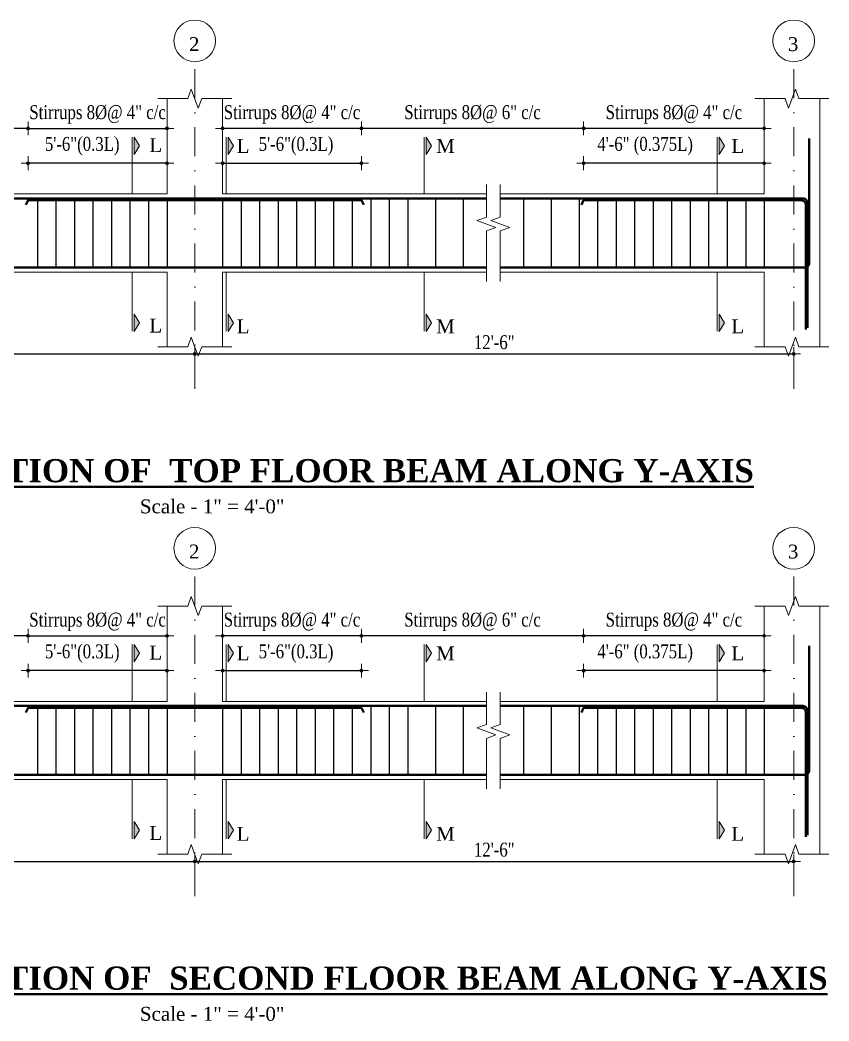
# Model space of a CAD drawing. Header units: feet. Extents: x 28652 to 66086, y -6769 to -640.
# Drawn here: x 56731 to 57080.5, y -1179.9 to -747.6 of the extents above; entities that cross this region are included whole.
import ezdxf

# ---------------------------------------------------------------- set-up
doc = ezdxf.new("R2010")
doc.units = ezdxf.units.FT
doc.header["$LTSCALE"] = 50
doc.header["$MEASUREMENT"] = 0
doc.header["$PDMODE"] = 34
doc.linetypes.add('DASHDOTX2', pattern=[2, 1, -0.5, 0, -0.5])
for name, color, linetype, lineweight in [('DIMENSION', 142, 'Continuous', 13), ('SES-CENTRE', 8, 'DASHDOTX2', 13), ('SES-DIMENSION', 142, 'Continuous', 13), ('SES-HACTH', 8, 'Continuous', 13), ('SES-REBARS', 1, 'Continuous', 40), ('SES-SLAB OUTLINE', 4, 'Continuous', 18), ('SES-TEXT', 3, 'Continuous', 20), ('SES-TitleText', 7, 'Continuous', 40)]:
    doc.layers.add(name, color=color, linetype=linetype, lineweight=lineweight)
doc.layers.add('SES-STIRRUP', color=10, linetype='Continuous')
doc.styles.add('1.8 str', font='times.ttf', dxfattribs={"width": 0.8, "height": 6})
doc.styles.add('SES-ARAIL', font='times.ttf', dxfattribs={"height": 6})
doc.styles.add('SES-Title Text', font='times.ttf', dxfattribs={"height": 10})
doc.dimstyles.new('1.4', dxfattribs={"dimscale": 0, "dimtxt": 6, "dimasz": 0.5, "dimexe": 2, "dimexo": 9, "dimgap": 2, "dimtad": 1, "dimdec": 0, "dimlfac": 0.5, "dimzin": 3, "dimdsep": 46, "dimlunit": 4, "dimtxsty": '1.8 str', "dimblk": 'DIM', "dimcen": 3, "dimdle": 3, "dimse1": 1, "dimse2": 1, "dimclrd": 256, "dimclre": 256, "dimclrt": 7, "dimadec": 1, "dimazin": 2, "dimtfac": 1, "dimtdec": 0, "dimtix": 1, "dimtofl": 0, "dimtmove": 2, "dimatfit": 3, "dimldrblk": 'arrow', "dimfxl": 2, "dimfrac": 2, "dimtolj": 2, "dimtzin": 0, "dimarcsym": 0})

# ---------------------------------------------------------------- blocks, each defined once
blk = doc.blocks.new('DIM')
at = {"layer": 'DIMENSION'}
h = blk.add_hatch(color=256, dxfattribs=at)
h.paths.add_polyline_path([(0, 1.28), (0, 0), (1.28, 0, 0.414214)])
h.paths.add_polyline_path([(1.28, 0), (0, 0), (0, -1.28, 0.414214)])
h.paths.add_polyline_path([(0, 0), (-1.28, 0, 0.414214), (0, -1.28)])
h.paths.add_polyline_path([(0, 1.28, 0.414214), (-1.28, 0), (0, 0)])
for p, q in [((-6, 0), (6, 0)), ((0, 6), (0, -6))]:
    blk.add_line(p, q, dxfattribs=at)
blk.add_circle((0, 0), 1.28, dxfattribs=at)
blk = doc.blocks.new('*D437')
at = {"layer": 'Defpoints', "color": 0, "ltscale": 10, "transparency": 16777216}
for p in [(56734.51, -1028.62), (56734.51, -1044.63), (56794.51, -1049.34)]:
    blk.add_point(p, dxfattribs=at)
at = {"layer": 'SES-DIMENSION', "lineweight": -2, "ltscale": 10, "transparency": 16777216}
blk.add_line((56794.01, -1028.62), (56735.01, -1028.62), dxfattribs=at)
at = {"layer": 'SES-DIMENSION', "lineweight": -2, "ltscale": 10, "transparency": 16777216, "xscale": 0.5, "yscale": 0.5, "zscale": 0.5, "rotation": 180}
blk.add_blockref('DIM', (56734.51, -1028.62), dxfattribs=at)
at = {"layer": 'SES-DIMENSION', "lineweight": -2, "ltscale": 10, "transparency": 16777216, "xscale": 0.5, "yscale": 0.5, "zscale": 0.5}
blk.add_blockref('DIM', (56794.51, -1028.62), dxfattribs=at)
at = {"layer": 'SES-DIMENSION', "color": 7, "ltscale": 10, "transparency": 16777216, "insert": (56757.88, -1021.26), "char_height": 6, "attachment_point": 5, "style": '1.8 str'}
blk.add_mtext('\\A2;5\'-6"(0.3L)', dxfattribs=at)
blk = doc.blocks.new('arrow')
at = {"layer": 'DIMENSION'}
blk.add_lwpolyline([(1.21, 0, 0, 2.1, 0), (-2.29, 0, 0, 0, 0), (1.21, 0, 0, 0, 0)], format="xyseb", dxfattribs=at)
blk = doc.blocks.new('*D438')
at = {"layer": 'Defpoints', "color": 0, "ltscale": 10, "transparency": 16777216}
for p in [(56794.51, -1013.58), (56794.51, -1027.12), (56734.51, -1044.63)]:
    blk.add_point(p, dxfattribs=at)
at = {"layer": 'SES-DIMENSION', "lineweight": -2, "ltscale": 10, "transparency": 16777216}
blk.add_line((56735.01, -1013.58), (56794.01, -1013.58), dxfattribs=at)
at = {"layer": 'SES-DIMENSION', "lineweight": -2, "ltscale": 10, "transparency": 16777216, "xscale": 0.5, "yscale": 0.5, "zscale": 0.5, "rotation": 180}
blk.add_blockref('DIM', (56734.51, -1013.58), dxfattribs=at)
at = {"layer": 'SES-DIMENSION', "lineweight": -2, "ltscale": 10, "transparency": 16777216, "xscale": 0.5, "yscale": 0.5, "zscale": 0.5}
blk.add_blockref('DIM', (56794.51, -1013.58), dxfattribs=at)
at = {"layer": 'SES-DIMENSION', "color": 7, "ltscale": 10, "transparency": 16777216, "insert": (56764.51, -1007.55), "char_height": 6, "attachment_point": 5, "style": '1.8 str'}
blk.add_mtext('\\A2;Stirrups 8%%C@ 4" c/c', dxfattribs=at)
blk = doc.blocks.new('*D439')
at = {"layer": 'Defpoints', "color": 0, "ltscale": 10, "transparency": 16777216}
for p in [(56974.51, -1028.62), (57052.51, -1049.34), (56974.51, -1052.09)]:
    blk.add_point(p, dxfattribs=at)
at = {"layer": 'SES-DIMENSION', "lineweight": -2, "ltscale": 10, "transparency": 16777216}
blk.add_line((57052.01, -1028.62), (56975.01, -1028.62), dxfattribs=at)
at = {"layer": 'SES-DIMENSION', "lineweight": -2, "ltscale": 10, "transparency": 16777216, "xscale": 0.5, "yscale": 0.5, "zscale": 0.5, "rotation": 180}
blk.add_blockref('DIM', (56974.51, -1028.62), dxfattribs=at)
at = {"layer": 'SES-DIMENSION', "lineweight": -2, "ltscale": 10, "transparency": 16777216, "xscale": 0.5, "yscale": 0.5, "zscale": 0.5}
blk.add_blockref('DIM', (57052.51, -1028.62), dxfattribs=at)
at = {"layer": 'SES-DIMENSION', "color": 7, "ltscale": 10, "transparency": 16777216, "insert": (57001.07, -1021.26), "char_height": 6, "attachment_point": 5, "style": '1.8 str'}
blk.add_mtext('\\A2;4\'-6" (0.375L)', dxfattribs=at)
blk = doc.blocks.new('*D440')
at = {"layer": 'Defpoints', "color": 0, "ltscale": 10, "transparency": 16777216}
for p in [(56974.51, -1013.58), (57052.51, -1025.55), (56974.51, -1030.12)]:
    blk.add_point(p, dxfattribs=at)
at = {"layer": 'SES-DIMENSION', "lineweight": -2, "ltscale": 10, "transparency": 16777216}
blk.add_line((57052.01, -1013.58), (56975.01, -1013.58), dxfattribs=at)
at = {"layer": 'SES-DIMENSION', "lineweight": -2, "ltscale": 10, "transparency": 16777216, "xscale": 0.5, "yscale": 0.5, "zscale": 0.5, "rotation": 180}
blk.add_blockref('DIM', (56974.51, -1013.58), dxfattribs=at)
at = {"layer": 'SES-DIMENSION', "lineweight": -2, "ltscale": 10, "transparency": 16777216, "xscale": 0.5, "yscale": 0.5, "zscale": 0.5}
blk.add_blockref('DIM', (57052.51, -1013.58), dxfattribs=at)
at = {"layer": 'SES-DIMENSION', "color": 7, "ltscale": 10, "transparency": 16777216, "insert": (57013.51, -1007.55), "char_height": 6, "attachment_point": 5, "style": '1.8 str'}
blk.add_mtext('\\A2;Stirrups 8%%C@ 4" c/c', dxfattribs=at)
blk = doc.blocks.new('*D441')
at = {"layer": 'Defpoints', "color": 0, "ltscale": 10, "transparency": 16777216}
for p in [(56878.51, -1028.62), (56878.51, -1044.63), (56818.51, -1049.34)]:
    blk.add_point(p, dxfattribs=at)
at = {"layer": 'SES-DIMENSION', "lineweight": -2, "ltscale": 10, "transparency": 16777216}
blk.add_line((56819.01, -1028.62), (56878.01, -1028.62), dxfattribs=at)
at = {"layer": 'SES-DIMENSION', "lineweight": -2, "ltscale": 10, "transparency": 16777216, "xscale": 0.5, "yscale": 0.5, "zscale": 0.5, "rotation": 180}
blk.add_blockref('DIM', (56818.51, -1028.62), dxfattribs=at)
at = {"layer": 'SES-DIMENSION', "lineweight": -2, "ltscale": 10, "transparency": 16777216, "xscale": 0.5, "yscale": 0.5, "zscale": 0.5}
blk.add_blockref('DIM', (56878.51, -1028.62), dxfattribs=at)
at = {"layer": 'SES-DIMENSION', "color": 7, "ltscale": 10, "transparency": 16777216, "insert": (56850.26, -1021.26), "char_height": 6, "attachment_point": 5, "style": '1.8 str'}
blk.add_mtext('\\A2;5\'-6"(0.3L)', dxfattribs=at)
blk = doc.blocks.new('*D442')
at = {"layer": 'Defpoints', "color": 0, "ltscale": 10, "transparency": 16777216}
for p in [(56878.51, -1013.58), (56974.51, -1030.12), (56878.51, -1044.63)]:
    blk.add_point(p, dxfattribs=at)
at = {"layer": 'SES-DIMENSION', "lineweight": -2, "ltscale": 10, "transparency": 16777216}
blk.add_line((56974.01, -1013.58), (56879.01, -1013.58), dxfattribs=at)
at = {"layer": 'SES-DIMENSION', "lineweight": -2, "ltscale": 10, "transparency": 16777216, "xscale": 0.5, "yscale": 0.5, "zscale": 0.5, "rotation": 180}
blk.add_blockref('DIM', (56878.51, -1013.58), dxfattribs=at)
at = {"layer": 'SES-DIMENSION', "lineweight": -2, "ltscale": 10, "transparency": 16777216, "xscale": 0.5, "yscale": 0.5, "zscale": 0.5}
blk.add_blockref('DIM', (56974.51, -1013.58), dxfattribs=at)
at = {"layer": 'SES-DIMENSION', "color": 7, "ltscale": 10, "transparency": 16777216, "insert": (56926.51, -1007.55), "char_height": 6, "attachment_point": 5, "style": '1.8 str'}
blk.add_mtext('\\A2;Stirrups 8%%C@ 6" c/c', dxfattribs=at)
blk = doc.blocks.new('*D443')
at = {"layer": 'Defpoints', "color": 0, "ltscale": 10, "transparency": 16777216}
for p in [(56818.51, -1013.58), (56818.51, -1027.12), (56878.51, -1044.63)]:
    blk.add_point(p, dxfattribs=at)
at = {"layer": 'SES-DIMENSION', "lineweight": -2, "ltscale": 10, "transparency": 16777216}
blk.add_line((56878.01, -1013.58), (56819.01, -1013.58), dxfattribs=at)
at = {"layer": 'SES-DIMENSION', "lineweight": -2, "ltscale": 10, "transparency": 16777216, "xscale": 0.5, "yscale": 0.5, "zscale": 0.5, "rotation": 180}
blk.add_blockref('DIM', (56818.51, -1013.58), dxfattribs=at)
at = {"layer": 'SES-DIMENSION', "lineweight": -2, "ltscale": 10, "transparency": 16777216, "xscale": 0.5, "yscale": 0.5, "zscale": 0.5}
blk.add_blockref('DIM', (56878.51, -1013.58), dxfattribs=at)
at = {"layer": 'SES-DIMENSION', "color": 7, "ltscale": 10, "transparency": 16777216, "insert": (56848.51, -1007.55), "char_height": 6, "attachment_point": 5, "style": '1.8 str'}
blk.add_mtext('\\A2;Stirrups 8%%C@ 4" c/c', dxfattribs=at)
blk = doc.blocks.new('*D445')
at = {"layer": 'Defpoints', "color": 0, "ltscale": 10, "transparency": 16777216}
for p in [(56806.51, -1111.02), (57065.27, -1111.02), (57065.27, -1111.02)]:
    blk.add_point(p, dxfattribs=at)
at = {"layer": 'SES-DIMENSION', "lineweight": -2, "ltscale": 10, "transparency": 16777216}
blk.add_line((56807.01, -1111.02), (57064.77, -1111.02), dxfattribs=at)
at = {"layer": 'SES-DIMENSION', "lineweight": -2, "ltscale": 10, "transparency": 16777216, "xscale": 0.5, "yscale": 0.5, "zscale": 0.5, "rotation": 180}
blk.add_blockref('DIM', (56806.51, -1111.02), dxfattribs=at)
at = {"layer": 'SES-DIMENSION', "lineweight": -2, "ltscale": 10, "transparency": 16777216, "xscale": 0.5, "yscale": 0.5, "zscale": 0.5}
blk.add_blockref('DIM', (57065.27, -1111.02), dxfattribs=at)
at = {"layer": 'SES-DIMENSION', "color": 7, "ltscale": 10, "transparency": 16777216, "insert": (56935.89, -1105.97), "char_height": 6, "attachment_point": 5, "style": '1.8 str'}
blk.add_mtext('\\A2;12\'-6"', dxfattribs=at)
blk = doc.blocks.new('*D446')
at = {"layer": 'Defpoints', "color": 0, "ltscale": 10, "transparency": 16777216}
for p in [(56638.51, -1013.58), (56734.51, -1031.62), (56638.51, -1052.09)]:
    blk.add_point(p, dxfattribs=at)
at = {"layer": 'SES-DIMENSION', "lineweight": -2, "ltscale": 10, "transparency": 16777216}
blk.add_line((56734.01, -1013.58), (56639.01, -1013.58), dxfattribs=at)
at = {"layer": 'SES-DIMENSION', "lineweight": -2, "ltscale": 10, "transparency": 16777216, "xscale": 0.5, "yscale": 0.5, "zscale": 0.5, "rotation": 180}
blk.add_blockref('DIM', (56638.51, -1013.58), dxfattribs=at)
at = {"layer": 'SES-DIMENSION', "lineweight": -2, "ltscale": 10, "transparency": 16777216, "xscale": 0.5, "yscale": 0.5, "zscale": 0.5}
blk.add_blockref('DIM', (56734.51, -1013.58), dxfattribs=at)
at = {"layer": 'SES-DIMENSION', "color": 7, "ltscale": 10, "transparency": 16777216, "insert": (56686.51, -1007.55), "char_height": 6, "attachment_point": 5, "style": '1.8 str'}
blk.add_mtext('\\A2;Stirrups 8%%C@ 6" c/c', dxfattribs=at)
blk = doc.blocks.new('*D447')
at = {"layer": 'Defpoints', "color": 0, "ltscale": 10, "transparency": 16777216}
for p in [(56548.51, -1111.02), (56806.51, -1109.91), (56806.51, -1111.02)]:
    blk.add_point(p, dxfattribs=at)
at = {"layer": 'SES-DIMENSION', "lineweight": -2, "ltscale": 10, "transparency": 16777216}
blk.add_line((56549.01, -1111.02), (56806.01, -1111.02), dxfattribs=at)
at = {"layer": 'SES-DIMENSION', "lineweight": -2, "ltscale": 10, "transparency": 16777216, "xscale": 0.5, "yscale": 0.5, "zscale": 0.5, "rotation": 180}
blk.add_blockref('DIM', (56548.51, -1111.02), dxfattribs=at)
at = {"layer": 'SES-DIMENSION', "lineweight": -2, "ltscale": 10, "transparency": 16777216, "xscale": 0.5, "yscale": 0.5, "zscale": 0.5}
blk.add_blockref('DIM', (56806.51, -1111.02), dxfattribs=at)
at = {"layer": 'SES-DIMENSION', "color": 7, "ltscale": 10, "transparency": 16777216, "insert": (56677.51, -1105.96), "char_height": 6, "attachment_point": 5, "style": '1.8 str'}
blk.add_mtext('\\A2;12\'-9"', dxfattribs=at)
blk = doc.blocks.new('*D454')
at = {"layer": 'Defpoints', "color": 0, "ltscale": 10, "transparency": 16777216}
for p in [(56734.51, -809.44), (56734.51, -825.45), (56794.51, -830.15)]:
    blk.add_point(p, dxfattribs=at)
at = {"layer": 'SES-DIMENSION', "lineweight": -2, "ltscale": 10, "transparency": 16777216}
blk.add_line((56794.01, -809.44), (56735.01, -809.44), dxfattribs=at)
at = {"layer": 'SES-DIMENSION', "lineweight": -2, "ltscale": 10, "transparency": 16777216, "xscale": 0.5, "yscale": 0.5, "zscale": 0.5, "rotation": 180}
blk.add_blockref('DIM', (56734.51, -809.44), dxfattribs=at)
at = {"layer": 'SES-DIMENSION', "lineweight": -2, "ltscale": 10, "transparency": 16777216, "xscale": 0.5, "yscale": 0.5, "zscale": 0.5}
blk.add_blockref('DIM', (56794.51, -809.44), dxfattribs=at)
at = {"layer": 'SES-DIMENSION', "color": 7, "ltscale": 10, "transparency": 16777216, "insert": (56757.88, -802.07), "char_height": 6, "attachment_point": 5, "style": '1.8 str'}
blk.add_mtext('\\A2;5\'-6"(0.3L)', dxfattribs=at)
blk = doc.blocks.new('*D455')
at = {"layer": 'Defpoints', "color": 0, "ltscale": 10, "transparency": 16777216}
for p in [(56794.51, -794.39), (56794.51, -807.94), (56734.51, -825.45)]:
    blk.add_point(p, dxfattribs=at)
at = {"layer": 'SES-DIMENSION', "lineweight": -2, "ltscale": 10, "transparency": 16777216}
blk.add_line((56735.01, -794.39), (56794.01, -794.39), dxfattribs=at)
at = {"layer": 'SES-DIMENSION', "lineweight": -2, "ltscale": 10, "transparency": 16777216, "xscale": 0.5, "yscale": 0.5, "zscale": 0.5, "rotation": 180}
blk.add_blockref('DIM', (56734.51, -794.39), dxfattribs=at)
at = {"layer": 'SES-DIMENSION', "lineweight": -2, "ltscale": 10, "transparency": 16777216, "xscale": 0.5, "yscale": 0.5, "zscale": 0.5}
blk.add_blockref('DIM', (56794.51, -794.39), dxfattribs=at)
at = {"layer": 'SES-DIMENSION', "color": 7, "ltscale": 10, "transparency": 16777216, "insert": (56764.51, -788.36), "char_height": 6, "attachment_point": 5, "style": '1.8 str'}
blk.add_mtext('\\A2;Stirrups 8%%C@ 4" c/c', dxfattribs=at)
blk = doc.blocks.new('*D456')
at = {"layer": 'Defpoints', "color": 0, "ltscale": 10, "transparency": 16777216}
for p in [(56974.51, -809.44), (56974.51, -832.9), (57052.51, -830.15)]:
    blk.add_point(p, dxfattribs=at)
at = {"layer": 'SES-DIMENSION', "lineweight": -2, "ltscale": 10, "transparency": 16777216}
blk.add_line((57052.01, -809.44), (56975.01, -809.44), dxfattribs=at)
at = {"layer": 'SES-DIMENSION', "lineweight": -2, "ltscale": 10, "transparency": 16777216, "xscale": 0.5, "yscale": 0.5, "zscale": 0.5, "rotation": 180}
blk.add_blockref('DIM', (56974.51, -809.44), dxfattribs=at)
at = {"layer": 'SES-DIMENSION', "lineweight": -2, "ltscale": 10, "transparency": 16777216, "xscale": 0.5, "yscale": 0.5, "zscale": 0.5}
blk.add_blockref('DIM', (57052.51, -809.44), dxfattribs=at)
at = {"layer": 'SES-DIMENSION', "color": 7, "ltscale": 10, "transparency": 16777216, "insert": (57001.07, -802.07), "char_height": 6, "attachment_point": 5, "style": '1.8 str'}
blk.add_mtext('\\A2;4\'-6" (0.375L)', dxfattribs=at)
blk = doc.blocks.new('*D457')
at = {"layer": 'Defpoints', "color": 0, "ltscale": 10, "transparency": 16777216}
for p in [(56974.51, -794.39), (57052.51, -806.37), (56974.51, -810.94)]:
    blk.add_point(p, dxfattribs=at)
at = {"layer": 'SES-DIMENSION', "lineweight": -2, "ltscale": 10, "transparency": 16777216}
blk.add_line((57052.01, -794.39), (56975.01, -794.39), dxfattribs=at)
at = {"layer": 'SES-DIMENSION', "lineweight": -2, "ltscale": 10, "transparency": 16777216, "xscale": 0.5, "yscale": 0.5, "zscale": 0.5, "rotation": 180}
blk.add_blockref('DIM', (56974.51, -794.39), dxfattribs=at)
at = {"layer": 'SES-DIMENSION', "lineweight": -2, "ltscale": 10, "transparency": 16777216, "xscale": 0.5, "yscale": 0.5, "zscale": 0.5}
blk.add_blockref('DIM', (57052.51, -794.39), dxfattribs=at)
at = {"layer": 'SES-DIMENSION', "color": 7, "ltscale": 10, "transparency": 16777216, "insert": (57013.51, -788.36), "char_height": 6, "attachment_point": 5, "style": '1.8 str'}
blk.add_mtext('\\A2;Stirrups 8%%C@ 4" c/c', dxfattribs=at)
blk = doc.blocks.new('*D458')
at = {"layer": 'Defpoints', "color": 0, "ltscale": 10, "transparency": 16777216}
for p in [(56878.51, -809.44), (56878.51, -825.45), (56818.51, -830.15)]:
    blk.add_point(p, dxfattribs=at)
at = {"layer": 'SES-DIMENSION', "lineweight": -2, "ltscale": 10, "transparency": 16777216}
blk.add_line((56819.01, -809.44), (56878.01, -809.44), dxfattribs=at)
at = {"layer": 'SES-DIMENSION', "lineweight": -2, "ltscale": 10, "transparency": 16777216, "xscale": 0.5, "yscale": 0.5, "zscale": 0.5, "rotation": 180}
blk.add_blockref('DIM', (56818.51, -809.44), dxfattribs=at)
at = {"layer": 'SES-DIMENSION', "lineweight": -2, "ltscale": 10, "transparency": 16777216, "xscale": 0.5, "yscale": 0.5, "zscale": 0.5}
blk.add_blockref('DIM', (56878.51, -809.44), dxfattribs=at)
at = {"layer": 'SES-DIMENSION', "color": 7, "ltscale": 10, "transparency": 16777216, "insert": (56850.26, -802.07), "char_height": 6, "attachment_point": 5, "style": '1.8 str'}
blk.add_mtext('\\A2;5\'-6"(0.3L)', dxfattribs=at)
blk = doc.blocks.new('*D459')
at = {"layer": 'Defpoints', "color": 0, "ltscale": 10, "transparency": 16777216}
for p in [(56878.51, -794.39), (56974.51, -810.94), (56878.51, -825.45)]:
    blk.add_point(p, dxfattribs=at)
at = {"layer": 'SES-DIMENSION', "lineweight": -2, "ltscale": 10, "transparency": 16777216}
blk.add_line((56974.01, -794.39), (56879.01, -794.39), dxfattribs=at)
at = {"layer": 'SES-DIMENSION', "lineweight": -2, "ltscale": 10, "transparency": 16777216, "xscale": 0.5, "yscale": 0.5, "zscale": 0.5, "rotation": 180}
blk.add_blockref('DIM', (56878.51, -794.39), dxfattribs=at)
at = {"layer": 'SES-DIMENSION', "lineweight": -2, "ltscale": 10, "transparency": 16777216, "xscale": 0.5, "yscale": 0.5, "zscale": 0.5}
blk.add_blockref('DIM', (56974.51, -794.39), dxfattribs=at)
at = {"layer": 'SES-DIMENSION', "color": 7, "ltscale": 10, "transparency": 16777216, "insert": (56926.51, -788.36), "char_height": 6, "attachment_point": 5, "style": '1.8 str'}
blk.add_mtext('\\A2;Stirrups 8%%C@ 6" c/c', dxfattribs=at)
blk = doc.blocks.new('*D460')
at = {"layer": 'Defpoints', "color": 0, "ltscale": 10, "transparency": 16777216}
for p in [(56818.51, -794.39), (56818.51, -807.94), (56878.51, -825.45)]:
    blk.add_point(p, dxfattribs=at)
at = {"layer": 'SES-DIMENSION', "lineweight": -2, "ltscale": 10, "transparency": 16777216}
blk.add_line((56878.01, -794.39), (56819.01, -794.39), dxfattribs=at)
at = {"layer": 'SES-DIMENSION', "lineweight": -2, "ltscale": 10, "transparency": 16777216, "xscale": 0.5, "yscale": 0.5, "zscale": 0.5, "rotation": 180}
blk.add_blockref('DIM', (56818.51, -794.39), dxfattribs=at)
at = {"layer": 'SES-DIMENSION', "lineweight": -2, "ltscale": 10, "transparency": 16777216, "xscale": 0.5, "yscale": 0.5, "zscale": 0.5}
blk.add_blockref('DIM', (56878.51, -794.39), dxfattribs=at)
at = {"layer": 'SES-DIMENSION', "color": 7, "ltscale": 10, "transparency": 16777216, "insert": (56848.51, -788.36), "char_height": 6, "attachment_point": 5, "style": '1.8 str'}
blk.add_mtext('\\A2;Stirrups 8%%C@ 4" c/c', dxfattribs=at)
blk = doc.blocks.new('*D462')
at = {"layer": 'Defpoints', "color": 0, "ltscale": 10, "transparency": 16777216}
for p in [(56806.51, -891.83), (57065.27, -891.83), (57065.27, -891.83)]:
    blk.add_point(p, dxfattribs=at)
at = {"layer": 'SES-DIMENSION', "lineweight": -2, "ltscale": 10, "transparency": 16777216}
blk.add_line((56807.01, -891.83), (57064.77, -891.83), dxfattribs=at)
at = {"layer": 'SES-DIMENSION', "lineweight": -2, "ltscale": 10, "transparency": 16777216, "xscale": 0.5, "yscale": 0.5, "zscale": 0.5, "rotation": 180}
blk.add_blockref('DIM', (56806.51, -891.83), dxfattribs=at)
at = {"layer": 'SES-DIMENSION', "lineweight": -2, "ltscale": 10, "transparency": 16777216, "xscale": 0.5, "yscale": 0.5, "zscale": 0.5}
blk.add_blockref('DIM', (57065.27, -891.83), dxfattribs=at)
at = {"layer": 'SES-DIMENSION', "color": 7, "ltscale": 10, "transparency": 16777216, "insert": (56935.89, -886.78), "char_height": 6, "attachment_point": 5, "style": '1.8 str'}
blk.add_mtext('\\A2;12\'-6"', dxfattribs=at)
blk = doc.blocks.new('*D463')
at = {"layer": 'Defpoints', "color": 0, "ltscale": 10, "transparency": 16777216}
for p in [(56638.51, -794.39), (56734.51, -812.44), (56638.51, -832.9)]:
    blk.add_point(p, dxfattribs=at)
at = {"layer": 'SES-DIMENSION', "lineweight": -2, "ltscale": 10, "transparency": 16777216}
blk.add_line((56734.01, -794.39), (56639.01, -794.39), dxfattribs=at)
at = {"layer": 'SES-DIMENSION', "lineweight": -2, "ltscale": 10, "transparency": 16777216, "xscale": 0.5, "yscale": 0.5, "zscale": 0.5, "rotation": 180}
blk.add_blockref('DIM', (56638.51, -794.39), dxfattribs=at)
at = {"layer": 'SES-DIMENSION', "lineweight": -2, "ltscale": 10, "transparency": 16777216, "xscale": 0.5, "yscale": 0.5, "zscale": 0.5}
blk.add_blockref('DIM', (56734.51, -794.39), dxfattribs=at)
at = {"layer": 'SES-DIMENSION', "color": 7, "ltscale": 10, "transparency": 16777216, "insert": (56686.51, -788.36), "char_height": 6, "attachment_point": 5, "style": '1.8 str'}
blk.add_mtext('\\A2;Stirrups 8%%C@ 6" c/c', dxfattribs=at)
blk = doc.blocks.new('*D464')
at = {"layer": 'Defpoints', "color": 0, "ltscale": 10, "transparency": 16777216}
for p in [(56548.51, -891.83), (56806.51, -890.73), (56806.51, -891.83)]:
    blk.add_point(p, dxfattribs=at)
at = {"layer": 'SES-DIMENSION', "lineweight": -2, "ltscale": 10, "transparency": 16777216}
blk.add_line((56549.01, -891.83), (56806.01, -891.83), dxfattribs=at)
at = {"layer": 'SES-DIMENSION', "lineweight": -2, "ltscale": 10, "transparency": 16777216, "xscale": 0.5, "yscale": 0.5, "zscale": 0.5, "rotation": 180}
blk.add_blockref('DIM', (56548.51, -891.83), dxfattribs=at)
at = {"layer": 'SES-DIMENSION', "lineweight": -2, "ltscale": 10, "transparency": 16777216, "xscale": 0.5, "yscale": 0.5, "zscale": 0.5}
blk.add_blockref('DIM', (56806.51, -891.83), dxfattribs=at)
at = {"layer": 'SES-DIMENSION', "color": 7, "ltscale": 10, "transparency": 16777216, "insert": (56677.51, -886.77), "char_height": 6, "attachment_point": 5, "style": '1.8 str'}
blk.add_mtext('\\A2;12\'-9"', dxfattribs=at)

msp = doc.modelspace()

# ---------------------------------------------------------------- hatches: boundary and pattern name
at = {"layer": 'SES-HACTH', "ltscale": 10}
for points in [[(56780.3, -798.15), (56780.3, -805.66), (56782.61, -801.9)], [(56820.97, -798.15), (56820.97, -805.66), (56823.28, -801.9)], [(56906.49, -798.15), (56906.49, -805.66), (56908.8, -801.9)], [(57033.01, -798.15), (57033.01, -805.66), (57035.32, -801.9)], [(56780.3, -882.1), (56780.3, -874.59), (56782.61, -878.35)], [(56820.97, -882.1), (56820.97, -874.59), (56823.28, -878.35)], [(56906.49, -882.1), (56906.49, -874.59), (56908.8, -878.35)], [(57033.01, -882.1), (57033.01, -874.59), (57035.32, -878.35)], [(56780.3, -1017.34), (56780.3, -1024.84), (56782.61, -1021.09)], [(56820.97, -1017.34), (56820.97, -1024.84), (56823.28, -1021.09)], [(56906.49, -1017.34), (56906.49, -1024.84), (56908.8, -1021.09)], [(57033.01, -1017.34), (57033.01, -1024.84), (57035.32, -1021.09)], [(56780.3, -1101.28), (56780.3, -1093.78), (56782.61, -1097.53)], [(56820.97, -1101.28), (56820.97, -1093.78), (56823.28, -1097.53)], [(56906.49, -1101.28), (56906.49, -1093.78), (56908.8, -1097.53)], [(57033.01, -1101.28), (57033.01, -1093.78), (57035.32, -1097.53)]]:
    msp.add_hatch(color=256, dxfattribs=at).paths.add_polyline_path(points)

# ---------------------------------------------------------------- linework, layer by layer
at = {"layer": 'SES-CENTRE', "ltscale": 0.25}
for p, q in [((56806.51, -906.83), (56806.51, -765.59)), ((57065.27, -906.83), (57065.27, -765.59)), ((56806.51, -1126.01), (56806.51, -984.77)), ((57065.27, -1126.01), (57065.27, -984.77))]:
    msp.add_line(p, q, dxfattribs=at)
at = {"layer": 'SES-DIMENSION', "ltscale": 10}
for p, q in [((56779.45, -822.7), (56779.45, -798.2)), ((56820.11, -822.7), (56820.11, -798.2)), ((56905.64, -822.7), (56905.64, -798.2)), ((57032.15, -822.7), (57032.15, -798.2)), ((56779.45, -882.05), (56779.45, -856.5)), ((56820.11, -882.05), (56820.11, -856.5)), ((56905.64, -882.05), (56905.64, -856.5)), ((57032.15, -882.05), (57032.15, -856.5)), ((56779.45, -1041.88), (56779.45, -1017.39)), ((56820.11, -1041.88), (56820.11, -1017.39)), ((56905.64, -1041.88), (56905.64, -1017.39)), ((57032.15, -1041.88), (57032.15, -1017.39)), ((56779.45, -1101.23), (56779.45, -1075.69)), ((56820.11, -1101.23), (56820.11, -1075.69)), ((56905.64, -1101.23), (56905.64, -1075.69)), ((57032.15, -1101.23), (57032.15, -1075.69))]:
    msp.add_line(p, q, dxfattribs=at)
for points in [[(56780.3, -805.66), (56780.3, -798.15), (56782.61, -801.9), (56780.3, -805.66)], [(56820.97, -805.66), (56820.97, -798.15), (56823.28, -801.9), (56820.97, -805.66)], [(56906.49, -805.66), (56906.49, -798.15), (56908.8, -801.9), (56906.49, -805.66)], [(57033.01, -805.66), (57033.01, -798.15), (57035.32, -801.9), (57033.01, -805.66)], [(56780.3, -1024.84), (56780.3, -1017.34), (56782.61, -1021.09), (56780.3, -1024.84)], [(56820.97, -1024.84), (56820.97, -1017.34), (56823.28, -1021.09), (56820.97, -1024.84)], [(56906.49, -1024.84), (56906.49, -1017.34), (56908.8, -1021.09), (56906.49, -1024.84)], [(57033.01, -1024.84), (57033.01, -1017.34), (57035.32, -1021.09), (57033.01, -1024.84)]]:
    msp.add_lwpolyline(points, dxfattribs=at)
at = {"layer": 'SES-DIMENSION', "linetype": 'Continuous', "ltscale": 10}
for centre in [(56806.51, -756.59), (57065.27, -756.59), (56806.51, -975.77), (57065.27, -975.77)]:
    msp.add_circle(centre, 9, dxfattribs=at)
at = {"layer": 'SES-REBARS', "ltscale": 10}
for p, q in [((56932.51, -824.7), (56680.51, -824.7)), ((56932.51, -854.5), (56680.51, -854.5)), ((56932.51, -1043.88), (56680.51, -1043.88)), ((56932.51, -1073.69), (56680.51, -1073.69))]:
    msp.add_line(p, q, dxfattribs=at)
for points in [[(57052.51, -854.5), (57069.99, -854.5, 0.414214), (57072.01, -852.49), (57072.01, -798.7)], [(57071.26, -880.5), (57071.26, -826.72, 0.414214), (57069.24, -824.7), (57052.51, -824.7)], [(57070.51, -881.25), (57070.51, -827.47, 0.414214), (57068.49, -825.45), (57052.51, -825.45)], [(57052.51, -1073.69), (57069.99, -1073.69, 0.414214), (57072.01, -1071.67), (57072.01, -1017.88)], [(57071.26, -1099.69), (57071.26, -1045.9, 0.414214), (57069.24, -1043.88), (57052.51, -1043.88)], [(57070.51, -1100.44), (57070.51, -1046.65, 0.414214), (57068.49, -1044.63), (57052.51, -1044.63)]]:
    msp.add_lwpolyline(points, format="xyb", dxfattribs=at)
for points in [[(56733.46, -827.45), (56734.51, -825.45), (56806.51, -825.45)], [(56879.55, -827.45), (56878.51, -825.45), (56806.51, -825.45)], [(57069.24, -824.7), (56938.51, -824.7)], [(57068.49, -825.45), (56974.51, -825.45), (56973.55, -827.45)], [(56938.51, -854.5), (57070.51, -854.5)], [(56733.46, -1046.63), (56734.51, -1044.63), (56806.51, -1044.63)], [(56879.55, -1046.63), (56878.51, -1044.63), (56806.51, -1044.63)], [(57069.24, -1043.88), (56938.51, -1043.88)], [(57068.49, -1044.63), (56974.51, -1044.63), (56973.55, -1046.63)], [(56938.51, -1073.69), (57070.51, -1073.69)]]:
    msp.add_lwpolyline(points, dxfattribs=at)
at = {"layer": 'SES-SLAB OUTLINE', "ltscale": 10}
for p, q in [((56794.51, -822.7), (56794.51, -781.54)), ((56818.51, -822.7), (56818.51, -781.54)), ((57052.51, -822.7), (57052.51, -781.54)), ((57076.51, -888.7), (57076.51, -781.54)), ((56680.51, -822.7), (56794.51, -822.7)), ((56932.51, -822.7), (56818.51, -822.7)), ((57052.51, -822.7), (56938.51, -822.7)), ((56680.51, -856.5), (56794.51, -856.5)), ((56794.51, -888.7), (56794.51, -856.5)), ((56932.51, -856.5), (56818.51, -856.5)), ((56818.51, -888.7), (56818.51, -856.5)), ((57052.51, -856.5), (56938.51, -856.5)), ((57052.51, -888.7), (57052.51, -856.5)), ((56794.51, -1041.88), (56794.51, -1000.72)), ((56818.51, -1041.88), (56818.51, -1000.72)), ((57052.51, -1041.88), (57052.51, -1000.72)), ((57076.51, -1107.88), (57076.51, -1000.72)), ((56680.51, -1041.88), (56794.51, -1041.88)), ((56932.51, -1041.88), (56818.51, -1041.88)), ((57052.51, -1041.88), (56938.51, -1041.88)), ((56680.51, -1075.69), (56794.51, -1075.69)), ((56794.51, -1107.88), (56794.51, -1075.69)), ((56932.51, -1075.69), (56818.51, -1075.69)), ((56818.51, -1107.88), (56818.51, -1075.69)), ((57052.51, -1075.69), (56938.51, -1075.69)), ((57052.51, -1107.88), (57052.51, -1075.69))]:
    msp.add_line(p, q, dxfattribs=at)
at = {"layer": 'SES-SLAB OUTLINE', "linetype": 'Continuous', "ltscale": 10}
for points in [[(56822.51, -781.54), (56809.51, -781.54), (56808.01, -785.66), (56805.01, -777.41), (56803.51, -781.54), (56790.51, -781.54)], [(57048.51, -781.54), (57061.51, -781.54), (57063.01, -785.66), (57066.01, -777.41), (57067.51, -781.54), (57080.51, -781.54)], [(56932.51, -818.7), (56932.51, -832.7), (56928.38, -834.2), (56936.63, -837.2), (56932.51, -838.7), (56932.51, -860.5)], [(56938.51, -818.7), (56938.51, -832.7), (56934.38, -834.2), (56942.63, -837.2), (56938.51, -838.7), (56938.51, -860.5)], [(56822.51, -888.7), (56809.51, -888.7), (56808.01, -892.82), (56805.01, -884.57), (56803.51, -888.7), (56790.51, -888.7)], [(57048.51, -888.7), (57061.51, -888.7), (57063.01, -892.82), (57066.01, -884.57), (57067.51, -888.7), (57080.51, -888.7)], [(56822.51, -1000.72), (56809.51, -1000.72), (56808.01, -1004.84), (56805.01, -996.6), (56803.51, -1000.72), (56790.51, -1000.72)], [(57048.51, -1000.72), (57061.51, -1000.72), (57063.01, -1004.84), (57066.01, -996.6), (57067.51, -1000.72), (57080.51, -1000.72)], [(56932.51, -1037.88), (56932.51, -1051.88), (56928.38, -1053.38), (56936.63, -1056.38), (56932.51, -1057.88), (56932.51, -1079.69)], [(56938.51, -1037.88), (56938.51, -1051.88), (56934.38, -1053.38), (56942.63, -1056.38), (56938.51, -1057.88), (56938.51, -1079.69)], [(56822.51, -1107.88), (56809.51, -1107.88), (56808.01, -1112), (56805.01, -1103.76), (56803.51, -1107.88), (56790.51, -1107.88)], [(57048.51, -1107.88), (57061.51, -1107.88), (57063.01, -1112), (57066.01, -1103.76), (57067.51, -1107.88), (57080.51, -1107.88)]]:
    msp.add_lwpolyline(points, dxfattribs=at)
at = {"layer": 'SES-STIRRUP'}
for p, q in [((56738.51, -824.3), (56738.51, -854.9)), ((56746.51, -824.3), (56746.51, -854.9)), ((56754.51, -824.3), (56754.51, -854.9)), ((56762.51, -824.3), (56762.51, -854.9)), ((56770.51, -824.3), (56770.51, -854.9)), ((56778.51, -824.3), (56778.51, -854.9)), ((56786.51, -824.3), (56786.51, -854.9)), ((56794.51, -824.3), (56794.51, -854.9)), ((56818.51, -824.3), (56818.51, -854.9)), ((56826.51, -824.3), (56826.51, -854.9)), ((56834.51, -824.3), (56834.51, -854.9)), ((56842.51, -824.3), (56842.51, -854.9)), ((56850.51, -824.3), (56850.51, -854.9)), ((56858.51, -824.3), (56858.51, -854.9)), ((56866.51, -824.3), (56866.51, -854.9)), ((56874.51, -824.3), (56874.51, -854.9)), ((56882.51, -824.3), (56882.51, -854.9)), ((56890.51, -824.3), (56890.51, -854.9)), ((56898.51, -824.3), (56898.51, -854.9)), ((56910.51, -824.3), (56910.51, -854.9)), ((56922.51, -824.3), (56922.51, -854.9)), ((56948.51, -824.3), (56948.51, -854.9)), ((56960.51, -824.3), (56960.51, -854.9)), ((56972.51, -824.3), (56972.51, -854.9)), ((56980.51, -824.3), (56980.51, -854.9)), ((56988.51, -824.3), (56988.51, -854.9)), ((56996.51, -824.3), (56996.51, -854.9)), ((57004.51, -824.3), (57004.51, -854.9)), ((57012.51, -824.3), (57012.51, -854.9)), ((57020.51, -824.3), (57020.51, -854.9)), ((57028.51, -824.3), (57028.51, -854.9)), ((57036.51, -824.3), (57036.51, -854.9)), ((57044.51, -824.3), (57044.51, -854.9)), ((57052.51, -824.3), (57052.51, -854.9)), ((56738.51, -1043.48), (56738.51, -1074.09)), ((56746.51, -1043.48), (56746.51, -1074.09)), ((56754.51, -1043.48), (56754.51, -1074.09)), ((56762.51, -1043.48), (56762.51, -1074.09)), ((56770.51, -1043.48), (56770.51, -1074.09)), ((56778.51, -1043.48), (56778.51, -1074.09)), ((56786.51, -1043.48), (56786.51, -1074.09)), ((56794.51, -1043.48), (56794.51, -1074.09)), ((56818.51, -1043.48), (56818.51, -1074.09)), ((56826.51, -1043.48), (56826.51, -1074.09)), ((56834.51, -1043.48), (56834.51, -1074.09)), ((56842.51, -1043.48), (56842.51, -1074.09)), ((56850.51, -1043.48), (56850.51, -1074.09)), ((56858.51, -1043.48), (56858.51, -1074.09)), ((56866.51, -1043.48), (56866.51, -1074.09)), ((56874.51, -1043.48), (56874.51, -1074.09)), ((56882.51, -1043.48), (56882.51, -1074.09)), ((56890.51, -1043.48), (56890.51, -1074.09)), ((56898.51, -1043.48), (56898.51, -1074.09)), ((56910.51, -1043.48), (56910.51, -1074.09)), ((56922.51, -1043.48), (56922.51, -1074.09)), ((56948.51, -1043.48), (56948.51, -1074.09)), ((56960.51, -1043.48), (56960.51, -1074.09)), ((56972.51, -1043.48), (56972.51, -1074.09)), ((56980.51, -1043.48), (56980.51, -1074.09)), ((56988.51, -1043.48), (56988.51, -1074.09)), ((56996.51, -1043.48), (56996.51, -1074.09)), ((57004.51, -1043.48), (57004.51, -1074.09)), ((57012.51, -1043.48), (57012.51, -1074.09)), ((57020.51, -1043.48), (57020.51, -1074.09)), ((57028.51, -1043.48), (57028.51, -1074.09)), ((57036.51, -1043.48), (57036.51, -1074.09)), ((57044.51, -1043.48), (57044.51, -1074.09)), ((57052.51, -1043.48), (57052.51, -1074.09))]:
    msp.add_line(p, q, dxfattribs=at)
at = {"layer": 'SES-TEXT', "ltscale": 10}
for points in [[(56780.3, -874.59), (56780.3, -882.1), (56782.61, -878.35), (56780.3, -874.59)], [(56820.97, -874.59), (56820.97, -882.1), (56823.28, -878.35), (56820.97, -874.59)], [(56906.49, -874.59), (56906.49, -882.1), (56908.8, -878.35), (56906.49, -874.59)], [(57033.01, -874.59), (57033.01, -882.1), (57035.32, -878.35), (57033.01, -874.59)], [(56780.3, -1093.78), (56780.3, -1101.28), (56782.61, -1097.53), (56780.3, -1093.78)], [(56820.97, -1093.78), (56820.97, -1101.28), (56823.28, -1097.53), (56820.97, -1093.78)], [(56906.49, -1093.78), (56906.49, -1101.28), (56908.8, -1097.53), (56906.49, -1093.78)], [(57033.01, -1093.78), (57033.01, -1101.28), (57035.32, -1097.53), (57033.01, -1093.78)]]:
    msp.add_lwpolyline(points, dxfattribs=at)

# ---------------------------------------------------------------- texts
at = {"layer": 'SES-TEXT', "style": 'SES-ARAIL'}
for s, p in [('2', (56803.98, -760.99)), ('3', (57062.75, -760.99)), ('2', (56803.98, -980.17)), ('3', (57062.75, -980.17))]:
    msp.add_text(s, height=6, dxfattribs=at).set_placement(p)
at = {"layer": 'SES-TEXT', "ltscale": 10, "style": 'SES-ARAIL'}
for s, p in [('L', (56786.9, -804.63)), ('L', (56824.62, -804.99)), ('M', (56910.8, -804.99)), ('L', (57038.34, -804.99)), ('L', (56786.9, -882.56)), ('L', (56824.62, -882.92)), ('M', (56910.8, -882.92)), ('L', (57038.34, -882.92)), ('L', (56786.9, -1023.81)), ('L', (56824.62, -1024.18)), ('M', (56910.8, -1024.18)), ('L', (57038.34, -1024.18)), ('L', (56786.9, -1101.74)), ('L', (56824.62, -1102.1)), ('M', (56910.8, -1102.1)), ('L', (57038.34, -1102.1))]:
    msp.add_text(s, height=6, dxfattribs=at).set_placement(p)
at = {"layer": 'SES-TitleText', "ltscale": 10, "style": 'SES-ARAIL'}
for p in [(56782.79, -960.67), (56782.79, -1179.85)]:
    msp.add_text('Scale - 1" = 4\'-0"', height=6, dxfattribs=at).set_placement(p)
at = {"layer": 'SES-TitleText', "char_height": 10, "width": 521.0009, "attachment_point": 1, "style": 'SES-Title Text'}
for s, insert in [('{\\fTimes New Roman|b1|i0|c0|p18;\\LLONGITUDNAL SECTION OF  TOP FLOOR BEAM ALONG Y-AXIS}', (56577.24, -937.23)), ('{\\fTimes New Roman|b1|i0|c0|p18;\\LLONGITUDNAL SECTION OF  SECOND FLOOR BEAM ALONG Y-AXIS}', (56577.24, -1156.41))]:
    msp.add_mtext(s, dxfattribs=dict(at, insert=insert))

# ---------------------------------------------------------------- dimensions: what is measured, and where the dimension line sits
at = {"layer": 'SES-DIMENSION', "ltscale": 10}
for base, p1, p2, text, picture, middle in [((56638.51, -794.39), (56734.51, -812.44), (56638.51, -832.9), 'Stirrups 8%%C@ 6" c/c', '*D463', (56686.51, -788.36)), ((56878.51, -794.39), (56974.51, -810.94), (56878.51, -825.45), 'Stirrups 8%%C@ 6" c/c', '*D459', (56926.51, -788.36)), ((56974.51, -794.39), (57052.51, -806.37), (56974.51, -810.94), 'Stirrups 8%%C@ 4" c/c', '*D457', (57013.51, -788.36)), ((56638.51, -1013.58), (56734.51, -1031.62), (56638.51, -1052.09), 'Stirrups 8%%C@ 6" c/c', '*D446', (56686.51, -1007.55)), ((56878.51, -1013.58), (56974.51, -1030.12), (56878.51, -1044.63), 'Stirrups 8%%C@ 6" c/c', '*D442', (56926.51, -1007.55)), ((56974.51, -1013.58), (57052.51, -1025.55), (56974.51, -1030.12), 'Stirrups 8%%C@ 4" c/c', '*D440', (57013.51, -1007.55))]:
    dim = msp.add_linear_dim(base=base, p1=p1, p2=p2, angle=180, text=text, dimstyle='1.4', override={"dimscale": 1}, dxfattribs=at)
    dim.commit()
    dim.dimension.update_dxf_attribs({"geometry": picture, "text_midpoint": middle})
for base, p1, p2, text, picture, middle in [((56794.51, -794.39), (56734.51, -825.45), (56794.51, -807.94), 'Stirrups 8%%C@ 4" c/c', '*D455', (56764.51, -788.36)), ((56878.51, -809.44), (56818.51, -830.15), (56878.51, -825.45), '5\'-6"(0.3L)', '*D458', (56850.26, -802.07)), ((56794.51, -1013.58), (56734.51, -1044.63), (56794.51, -1027.12), 'Stirrups 8%%C@ 4" c/c', '*D438', (56764.51, -1007.55)), ((56878.51, -1028.62), (56818.51, -1049.34), (56878.51, -1044.63), '5\'-6"(0.3L)', '*D441', (56850.26, -1021.26))]:
    dim = msp.add_linear_dim(base=base, p1=p1, p2=p2, text=text, dimstyle='1.4', override={"dimscale": 1}, dxfattribs=at)
    dim.commit()
    dim.dimension.update_dxf_attribs({"geometry": picture, "text_midpoint": middle, "dimtype": 160})
for base, p1, p2, text, picture, middle in [((56818.51, -794.39), (56878.51, -825.45), (56818.51, -807.94), 'Stirrups 8%%C@ 4" c/c', '*D460', (56848.51, -788.36)), ((56974.51, -809.44), (57052.51, -830.15), (56974.51, -832.9), '4\'-6" (0.375L)', '*D456', (57001.07, -802.07)), ((56734.51, -809.44), (56794.51, -830.15), (56734.51, -825.45), '5\'-6"(0.3L)', '*D454', (56757.88, -802.07)), ((56818.51, -1013.58), (56878.51, -1044.63), (56818.51, -1027.12), 'Stirrups 8%%C@ 4" c/c', '*D443', (56848.51, -1007.55)), ((56974.51, -1028.62), (57052.51, -1049.34), (56974.51, -1052.09), '4\'-6" (0.375L)', '*D439', (57001.07, -1021.26)), ((56734.51, -1028.62), (56794.51, -1049.34), (56734.51, -1044.63), '5\'-6"(0.3L)', '*D437', (56757.88, -1021.26))]:
    dim = msp.add_linear_dim(base=base, p1=p1, p2=p2, angle=180, text=text, dimstyle='1.4', override={"dimscale": 1}, dxfattribs=at)
    dim.commit()
    dim.dimension.update_dxf_attribs({"geometry": picture, "text_midpoint": middle, "dimtype": 160})
for base, p1, p2, text, picture, middle in [((56806.51, -891.83), (56548.51, -891.83), (56806.51, -890.73), '12\'-9"', '*D464', (56677.51, -886.77)), ((57065.27, -891.83), (56806.51, -891.83), (57065.27, -891.83), '12\'-6"', '*D462', (56935.89, -886.78)), ((56806.51, -1111.02), (56548.51, -1111.02), (56806.51, -1109.91), '12\'-9"', '*D447', (56677.51, -1105.96)), ((57065.27, -1111.02), (56806.51, -1111.02), (57065.27, -1111.02), '12\'-6"', '*D445', (56935.89, -1105.97))]:
    dim = msp.add_linear_dim(base=base, p1=p1, p2=p2, text=text, dimstyle='1.4', override={"dimscale": 1}, dxfattribs=at)
    dim.commit()
    dim.dimension.update_dxf_attribs({"geometry": picture, "text_midpoint": middle})

doc.saveas('drawing.dxf')
